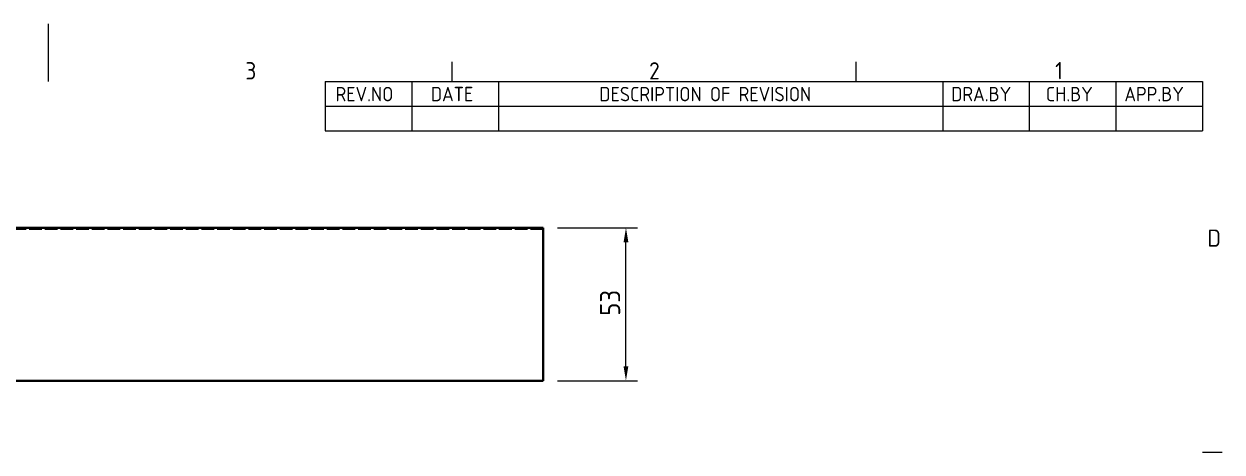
# Model space of a CAD drawing. Header units: millimetres. Extents: x 0 to 840, y 0 to 594.
# Drawn here: x 411.6 to 826.8, y 445.5 to 594 of the extents above; entities that cross this region are included whole.
import ezdxf

# ---------------------------------------------------------------- set-up
doc = ezdxf.new("R2010")
doc.units = ezdxf.units.MM
doc.header["$LTSCALE"] = 2
doc.linetypes.add('DASHED', pattern=[0.2067, 0.1654, -0.0413])
doc.layers.get('0').update_dxf_attribs({"color": 3, "lineweight": 25})
for name, color, linetype, lineweight in [('가려진 것(ISO)', 2, 'DASHED', 18), ('가시적인 것(ISO)', 3, 'Continuous', 40), ('경계(ISO)', 7, 'Continuous', 25), ('기호(ISO)', 5, 'Continuous', 25), ('치수(ISO)', 2, 'Continuous', 25)]:
    doc.layers.add(name, color=color, linetype=linetype, lineweight=lineweight)
doc.styles.add('ISO ProportionalPSTEK', font='isocp.shx')
doc.styles.add('문자 텍스트_PSTEK_POSCO', font='isocp.shx')
doc.styles.add('치수 텍스트_PSTEK_POSCO', font='isocp.shx')
doc.dimstyles.new('치수_PSTEK_POSCO', dxfattribs={"dimscale": 2, "dimtxt": 3.5, "dimasz": 2.5, "dimexe": 2, "dimexo": 2.5, "dimgap": 1, "dimtad": 1, "dimrnd": 1e-08, "dimdsep": 46, "dimtxsty": '치수 텍스트_PSTEK_POSCO', "dimcen": 0.09, "dimdle": 10, "dimclrd": 7, "dimclre": 7, "dimclrt": 2, "dimadec": 1, "dimazin": 2, "dimtfac": 1, "dimtmove": 0, "dimatfit": 3, "dimfxl": 0, "dimtolj": 1, "dimlwd": -1, "dimlwe": -1, "dimarcsym": 0})

# ---------------------------------------------------------------- blocks, each defined once
blk = doc.blocks.new('경계 Default Border')
at = {"layer": '경계(ISO)'}
for p, q in [((280, 287.0000076293945), (280, 290.4000091552734)), ((350, 287.0000076293945), (350, 290.4000091552734)), ((410, 222.7499961853027), (413.4000015258789, 222.7499961853027))]:
    blk.add_line(p, q, dxfattribs=at)
at = {"layer": '경계(ISO)', "flags": 128}
blk.add_lwpolyline([(210, 297.0000076293945), (210, 287.0000076293945)], dxfattribs=at)
at = {"layer": '경계(ISO)', "color": 2, "char_height": 3.00000011920929, "attachment_point": 7, "style": '문자 텍스트_PSTEK_POSCO'}
for s, insert in [('3', (244.1685395229535, 287.3713945155963)), ('2', (314.127739416884, 287.3713945155963)), ('1', (384.4860661041481, 287.4)), ('D', (410.878270202895, 258.3463944559917))]:
    blk.add_mtext(s, dxfattribs=dict(at, insert=insert))
blk = doc.blocks.new('리비전 내역')
at = {"layer": '기호(ISO)'}
for p, q in [((258, 287.0000076293945), (410, 287.0000076293945)), ((258, 287.0000076293945), (258, 282.7200076293945)), ((273, 287.0000076293945), (273, 282.7200076293945)), ((288, 287.0000076293945), (288, 282.7200076293945)), ((365, 287.0000076293945), (365, 282.7200076293945)), ((380, 287.0000076293945), (380, 282.7200076293945)), ((395, 287.0000076293945), (395, 282.7200076293945)), ((410, 287.0000076293945), (410, 282.7200076293945)), ((258, 282.7200076293945), (410, 282.7200076293945)), ((258, 282.7200076293945), (258, 278.4400076293945)), ((273, 282.7200076293945), (273, 278.4400076293945)), ((288, 282.7200076293945), (288, 278.4400076293945)), ((365, 282.7200076293945), (365, 278.4400076293945)), ((380, 282.7200076293945), (380, 278.4400076293945)), ((395, 282.7200076293945), (395, 278.4400076293945)), ((410, 282.7200076293945), (410, 278.4400076293945)), ((258, 278.4400076293945), (410, 278.4400076293945))]:
    blk.add_line(p, q, dxfattribs=at)
at = {"layer": '기호(ISO)', "color": 2, "char_height": 2.5, "attachment_point": 7, "style": 'ISO ProportionalPSTEK'}
for s, insert in [('REV.NO', (259.7871163682308, 283.5831900503393)), ('DATE', (276.3142317728366, 283.5831900503393)), ('DESCRIPTION OF REVISION', (305.5070204333629, 283.5831900503393)), ('DRA.BY', (366.4757339553204, 283.5831900503393)), ('CH.BY', (382.8642915086117, 283.5831900503393)), ('APP.BY', (396.4777339604404, 283.5831900503393))]:
    blk.add_mtext(s, dxfattribs=dict(at, insert=insert))
blk = doc.blocks.new('*D35')
at = {"layer": 'Defpoints', "color": 0}
for p in [(591.5464367174031, 523.2497506598779), (620.2250685931328, 523.2497506598779), (591.5464367174031, 470.2497506598781)]:
    blk.add_point(p, dxfattribs=at)
at = {"layer": '치수(ISO)', "color": 7}
for p, q in [((596.5464367174031, 523.2497506598779), (624.2250685931328, 523.2497506598779)), ((620.2250685931328, 475.2497506598781), (620.2250685931328, 518.2497506598779)), ((596.5464367174031, 470.2497506598781), (624.2250685931328, 470.2497506598781))]:
    blk.add_line(p, q, dxfattribs=at)
for points in [[(619.3917352597995, 518.2497506598779), (621.0584019264662, 518.2497506598779), (620.2250685931328, 523.2497506598779)], [(619.3917352597995, 475.2497506598781), (621.0584019264662, 475.2497506598781), (620.2250685931328, 470.2497506598781)]]:
    blk.add_solid(points, dxfattribs=at)
at = {"layer": '치수(ISO)', "color": 2, "insert": (614.7250685931327, 492.7547759130475), "char_height": 7, "attachment_point": 4, "rotation": 90, "style": '치수 텍스트_PSTEK_POSCO'}
blk.add_mtext('\\A1;53', dxfattribs=at)

msp = doc.modelspace()

# ---------------------------------------------------------------- linework, layer by layer
at = {"layer": '가려진 것(ISO)', "ltscale": 0.4760741591453552}
for p, q in [((576.0464367174031, 523.2497506598687), (576.0464367174031, 522.7497506598686)), ((585.0464367174031, 523.2497506598687), (585.0464367174031, 522.7497506598686))]:
    msp.add_line(p, q, dxfattribs=at)
at = {"layer": '가려진 것(ISO)', "ltscale": 13.13554096221924}
msp.add_line((591.5464367174031, 522.7497506598779), (124.5464367174031, 522.7497506598779), dxfattribs=at)
at = {"layer": '가시적인 것(ISO)'}
for p, q in [((124.5464367174031, 523.2497506598779), (591.5464367174031, 523.2497506598779)), ((591.5464367174031, 522.2497506598781), (591.5464367174031, 523.2497506598779)), ((591.5464367174031, 522.2497506598781), (591.5464367174031, 470.2497506598781)), ((591.5464367174031, 470.2497506598781), (124.5464367174031, 470.2497506598781))]:
    msp.add_line(p, q, dxfattribs=at)

# ---------------------------------------------------------------- block references
at = {"xscale": 2, "yscale": 2, "zscale": 2}
msp.add_blockref('경계 Default Border', (0, 0), dxfattribs=at)
at = {"layer": '기호(ISO)', "xscale": 2, "yscale": 2, "zscale": 2}
msp.add_blockref('리비전 내역', (0, 0), dxfattribs=at)

# ---------------------------------------------------------------- dimensions: what is measured, and where the dimension line sits
at = {"layer": '치수(ISO)', "color": 7}
dim = msp.add_linear_dim(base=(620.2250685931328, 523.2497506598779), p1=(591.5464367174031, 470.2497506598781), p2=(591.5464367174031, 523.2497506598779), angle=270, dimstyle='치수_PSTEK_POSCO', override={"dimdec": 2, "dimtp": 0, "dimtm": -0, "dimtdec": 2, "dimtofl": 0, "dimatfit": 1}, dxfattribs=at)
dim.commit()
dim.dimension.update_dxf_attribs({"geometry": '*D35', "text_midpoint": (620.2250685931327, 496.749750659878), "dimtype": 160})

doc.saveas('drawing.dxf')
